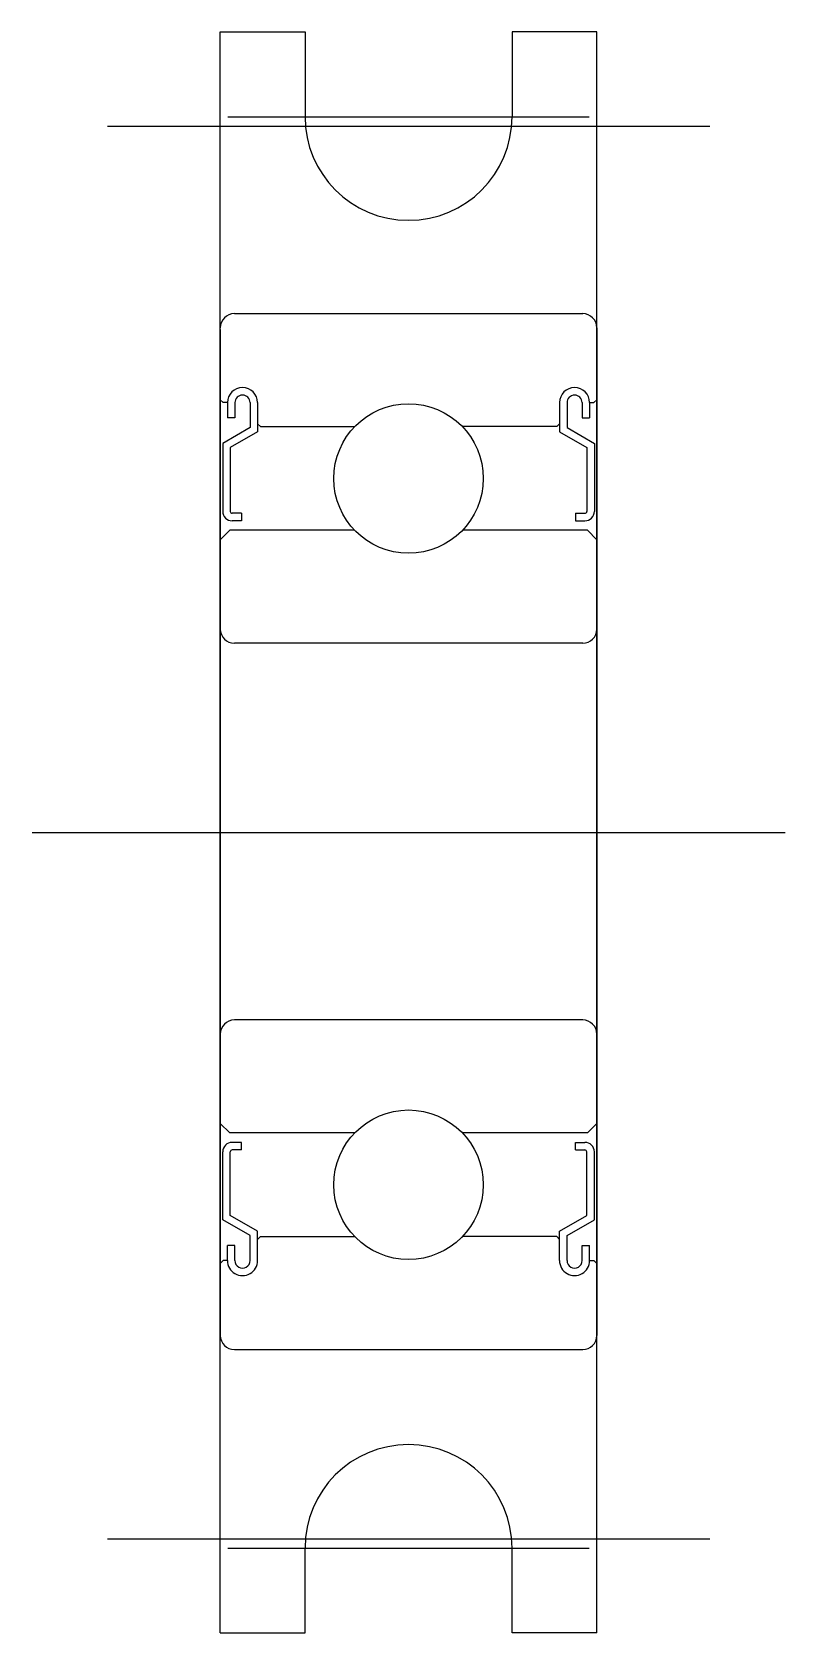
# Model space of a CAD drawing. Extents: x 74.9 to 121, y 152.2 to 197.7.
# Drawn here: x 113.04 to 121.04, y 180.71 to 197.71 of the extents above; entities outside this region: 2.
import ezdxf

# ---------------------------------------------------------------- set-up
doc = ezdxf.new("R2010")
doc.units = 0
doc.linetypes.add('CENTER', pattern=[17.5, 13, -1.5, 1.5, -1.5])
doc.layers.get('0').update_dxf_attribs({"linetype": 'CONTINUOUS'})
doc.layers.add('CENTER', color=1, linetype='CENTER')
doc.styles.get("Standard").update_dxf_attribs({"font": 'txt.shx', "bigfont": '@extfont2.shx'})

msp = doc.modelspace()

# ---------------------------------------------------------------- linework, layer by layer
at = {"color": 7, "linetype": 'CONTINUOUS'}
for p, q in [((115.037, 180.711), (115.037, 197.711)), ((115.037, 197.711), (115.937, 197.711)), ((115.937, 197.711), (115.937, 196.811)), ((118.137, 197.711), (118.137, 196.811)), ((119.037, 197.711), (118.137, 197.711)), ((119.037, 180.711), (119.037, 197.711)), ((115.937, 180.711), (115.937, 181.611)), ((118.137, 180.711), (118.137, 181.611)), ((115.037, 180.711), (115.937, 180.711)), ((119.037, 180.711), (118.137, 180.711))]:
    msp.add_line(p, q, dxfattribs=at)
for p, q in [((115.187, 194.72), (118.887, 194.72)), ((115.037, 194.551), (115.037, 183.87)), ((119.037, 194.57), (119.037, 183.87)), ((115.037, 193.805), (115.067, 193.775)), ((119.037, 193.805), (119.007, 193.775)), ((115.113, 193.775), (115.067, 193.775)), ((115.113, 193.775), (115.113, 193.615)), ((115.193, 193.775), (115.193, 193.615)), ((115.353, 193.775), (115.353, 193.51)), ((115.433, 193.775), (115.433, 193.464)), ((118.641, 193.775), (118.641, 193.464)), ((118.721, 193.775), (118.721, 193.51)), ((118.881, 193.775), (118.881, 193.615)), ((118.961, 193.775), (118.961, 193.615)), ((118.961, 193.775), (119.007, 193.775)), ((115.353, 193.51), (115.063, 193.343)), ((115.193, 193.615), (115.113, 193.615)), ((115.433, 193.464), (115.143, 193.297)), ((115.433, 193.55), (115.463, 193.52)), ((115.463, 193.52), (116.464, 193.52)), ((118.611, 193.52), (117.609, 193.52)), ((118.641, 193.55), (118.611, 193.52)), ((118.641, 193.464), (118.931, 193.297)), ((118.721, 193.51), (119.011, 193.343)), ((118.881, 193.615), (118.961, 193.615)), ((115.063, 193.343), (115.063, 192.62)), ((115.143, 193.297), (115.143, 192.62)), ((118.931, 193.297), (118.931, 192.62)), ((119.011, 193.343), (119.011, 192.62)), ((115.263, 192.6), (115.163, 192.6)), ((115.263, 192.52), (115.163, 192.52)), ((115.263, 192.6), (115.263, 192.52)), ((118.811, 192.6), (118.911, 192.6)), ((118.811, 192.6), (118.811, 192.52)), ((118.811, 192.52), (118.911, 192.52)), ((115.137, 192.42), (115.037, 192.32)), ((116.464, 192.42), (115.137, 192.42)), ((118.937, 192.42), (117.609, 192.42)), ((119.037, 192.32), (118.937, 192.42)), ((118.887, 191.22), (115.187, 191.22)), ((118.887, 187.22), (115.187, 187.22)), ((115.137, 186.02), (115.037, 186.12)), ((116.464, 186.02), (115.137, 186.02)), ((118.937, 186.02), (117.609, 186.02)), ((119.037, 186.12), (118.937, 186.02)), ((115.063, 185.098), (115.063, 185.82)), ((115.143, 185.144), (115.143, 185.82)), ((115.263, 185.92), (115.163, 185.92)), ((115.263, 185.84), (115.163, 185.84)), ((115.263, 185.84), (115.263, 185.92)), ((118.811, 185.92), (118.911, 185.92)), ((118.811, 185.84), (118.811, 185.92)), ((118.811, 185.84), (118.911, 185.84)), ((118.931, 185.144), (118.931, 185.82)), ((119.011, 185.098), (119.011, 185.82)), ((115.433, 184.977), (115.143, 185.144)), ((118.641, 184.977), (118.931, 185.144)), ((115.353, 184.93), (115.063, 185.098)), ((115.433, 184.665), (115.433, 184.977)), ((118.641, 184.665), (118.641, 184.977)), ((118.721, 184.93), (119.011, 185.098)), ((115.113, 184.665), (115.113, 184.825)), ((115.193, 184.825), (115.113, 184.825)), ((115.193, 184.665), (115.193, 184.825)), ((115.353, 184.665), (115.353, 184.93)), ((115.433, 184.89), (115.463, 184.92)), ((115.463, 184.92), (116.464, 184.92)), ((118.611, 184.92), (117.609, 184.92)), ((118.641, 184.89), (118.611, 184.92)), ((118.721, 184.665), (118.721, 184.93)), ((118.881, 184.825), (118.961, 184.825)), ((118.881, 184.665), (118.881, 184.825)), ((118.961, 184.665), (118.961, 184.825)), ((115.037, 184.635), (115.067, 184.665)), ((115.113, 184.665), (115.067, 184.665)), ((118.961, 184.665), (119.007, 184.665)), ((119.037, 184.635), (119.007, 184.665)), ((115.187, 183.72), (118.887, 183.72))]:
    msp.add_line(p, q)
for centre in [(117.037, 192.97), (117.037, 185.47)]:
    msp.add_circle(centre, 0.794)
for centre, start, end in [((117.037, 196.811), 180, 0), ((117.037, 181.611), 0, 180)]:
    msp.add_arc(centre, 1.1, start, end, dxfattribs=at)
for centre, radius, start, end in [((115.187, 194.57), 0.15, 90, 180), ((118.887, 194.57), 0.15, 360, 90), ((115.273, 193.775), 0.16, 0, 179.9999), ((115.273, 193.775), 0.08, 0, 179.9999), ((118.801, 193.775), 0.16, 0, 179.9999), ((118.801, 193.775), 0.08, 0, 179.9999), ((115.163, 192.62), 0.1, 179.9999, 270.0005), ((115.163, 192.62), 0.02, 179.9999, 270.0027), ((118.911, 192.62), 0.1, 269.9998, 0), ((118.911, 192.62), 0.02, 269.9998, 0), ((115.187, 191.37), 0.15, 180, 270), ((118.887, 191.37), 0.15, 270, 360), ((115.187, 187.07), 0.15, 90, 180), ((118.887, 187.07), 0.15, 360, 90), ((115.163, 185.82), 0.1, 90, 179.9999), ((115.163, 185.82), 0.02, 90, 179.9999), ((118.911, 185.82), 0.1, 0, 90), ((118.911, 185.82), 0.02, 0, 90), ((115.273, 184.665), 0.16, 179.9999, 0), ((115.273, 184.665), 0.08, 179.9999, 0), ((118.801, 184.665), 0.16, 179.9996, 0), ((118.801, 184.665), 0.08, 179.9993, 0), ((115.187, 183.87), 0.15, 180, 270), ((118.887, 183.87), 0.15, 270, 360)]:
    msp.add_arc(centre, radius, start, end)
at = {"layer": 'CENTER', "color": 1, "linetype": 'CENTER'}
for p, q in [((113.837, 196.711), (120.237, 196.711)), ((115.117, 196.811), (118.957, 196.811)), ((113.037, 189.211), (121.037, 189.211)), ((113.837, 181.711), (120.237, 181.711)), ((115.117, 181.611), (118.957, 181.611))]:
    msp.add_line(p, q, dxfattribs=at)

# ---------------------------------------------------------------- texts
at = {"color": 7, "linetype": 'CONTINUOUS'}
for p in [(74.537, 159.211), (74.537, 152.187)]:
    msp.add_text('MBF15-1.1', height=2, dxfattribs=at).set_placement(p)

doc.saveas('drawing.dxf')
